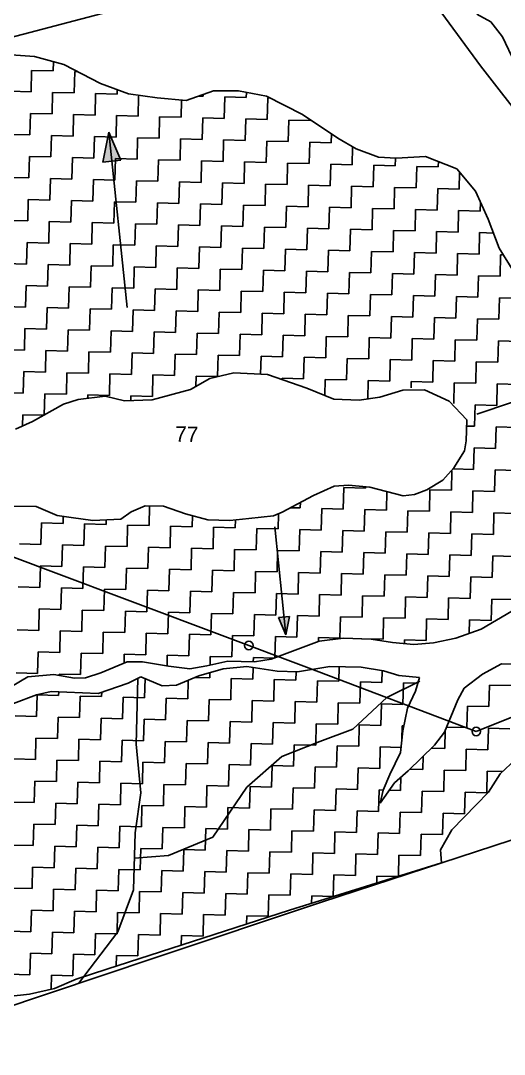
# Model space of a CAD drawing. Header units: metres. Extents: x 295068 to 298038, y 2018465 to 2021372.
# Drawn here: x 296069 to 296351, y 2018643 to 2019247 of the extents above; entities that cross this region are included whole.
import ezdxf
from ezdxf.enums import TextEntityAlignment as Align

# ---------------------------------------------------------------- set-up
doc = ezdxf.new("R2010")
doc.units = ezdxf.units.M
doc.header["$MEASUREMENT"] = 0
for name, color, linetype in [('LINE_WATER', 4, 'Continuous'), ('POLY_HATCH', 12, 'Continuous'), ('POLY_PARCEL', 6, 'Continuous'), ('TEXT_PARCEL', 7, 'Continuous'), ('V_BOUND_LINE', 7, 'Continuous')]:
    doc.layers.add(name, color=color, linetype=linetype)
doc.styles.add('TEXT_MAP', font='', dxfattribs={"height": 2.5})
doc.styles.get('TEXT_MAP').set_extended_font_data('Kruti Dev 050')

msp = doc.modelspace()

# ---------------------------------------------------------------- hatches: boundary and pattern name
h = msp.add_hatch(color=256)
h.paths.add_polyline_path([(296121.81, 2019164.46), (296127.01, 2019165.01), (296120.01, 2019181.48)])
h.paths.add_polyline_path([(296120.01, 2019181.48), (296116.6, 2019163.91), (296121.81, 2019164.46)])
h = msp.add_hatch(color=256)
h.paths.add_polyline_path([(296222.43, 2018898.29), (296219.22, 2018897.96), (296223.5, 2018887.8)])
h.paths.add_polyline_path([(296223.5, 2018887.8), (296225.64, 2018898.61), (296222.43, 2018898.29)])

# ---------------------------------------------------------------- linework, layer by layer
for points in [[(296120.01, 2019181.48), (296116.6, 2019163.91)], [(296120.01, 2019181.48), (296130.84, 2019078.97)], [(296120.01, 2019181.48), (296127.01, 2019165.01)], [(296127.01, 2019165.01), (296116.6, 2019163.91)], [(296395.12, 2019037.07), (296335.01, 2019016.67)], [(296223.5, 2018887.8), (296217.08, 2018950.96)], [(296219.22, 2018897.96), (296225.64, 2018898.61)], [(296223.5, 2018887.8), (296219.22, 2018897.96)], [(296223.5, 2018887.8), (296225.64, 2018898.61)]]:
    msp.add_lwpolyline(points)
for centre in [(296201.82, 2018881.69), (296334.7, 2018831.46)]:
    msp.add_circle(centre, 2.48)
at = {"layer": 'LINE_WATER'}
for p, q in [((296136.02, 2018824.05), (296137.01, 2018862.31)), ((296282.44, 2018851.28), (296301.68, 2018860.9)), ((296262.62, 2018832.84), (296282.44, 2018851.28)), ((296243.26, 2018825.54), (296262.62, 2018832.84)), ((296221.03, 2018816.89), (296243.26, 2018825.54)), ((296138.84, 2018795.61), (296136.02, 2018824.05)), ((296200.69, 2018798.98), (296221.03, 2018816.89)), ((296135.4, 2018772.3), (296138.84, 2018795.61)), ((296180.77, 2018769.71), (296200.69, 2018798.98)), ((296134.54, 2018739), (296135.4, 2018772.3)), ((296154.93, 2018759.03), (296180.77, 2018769.71)), ((296135.01, 2018757.42), (296154.93, 2018759.03)), ((296125.39, 2018714.41), (296134.54, 2018739)), ((296102.42, 2018684.32), (296125.39, 2018714.41))]:
    msp.add_line(p, q, dxfattribs=at)
at = {"layer": 'POLY_HATCH'}
for p, q in [((296343.25, 2019245.79), (296334.92, 2019250.43)), ((296350.07, 2019237.17), (296343.25, 2019245.79)), ((296357.12, 2019221.91), (296350.07, 2019237.17)), ((296054.74, 2019227.14), (296076.65, 2019225.54)), ((296076.65, 2019225.54), (296093.71, 2019220.87)), ((296093.71, 2019220.87), (296115.27, 2019209.94)), ((296115.27, 2019209.94), (296131.65, 2019203.79)), ((296165.17, 2019199.91), (296181.22, 2019205.64)), ((296181.22, 2019205.64), (296195.85, 2019205.48)), ((296195.85, 2019205.48), (296212.1, 2019202.52)), ((296131.65, 2019203.79), (296148.34, 2019201.46)), ((296148.34, 2019201.46), (296165.17, 2019199.91)), ((296212.1, 2019202.52), (296233.24, 2019191.81)), ((296233.24, 2019191.81), (296253.88, 2019177.93)), ((296253.88, 2019177.93), (296264.45, 2019171.63)), ((296264.45, 2019171.63), (296277.48, 2019166.85)), ((296277.48, 2019166.85), (296287.85, 2019166.16)), ((296287.85, 2019166.16), (296305.05, 2019167.2)), ((296305.05, 2019167.2), (296323.31, 2019159.95)), ((296323.31, 2019159.95), (296334.22, 2019146.96)), ((296334.22, 2019146.96), (296341.64, 2019130.67)), ((296341.64, 2019130.67), (296348.09, 2019113.65)), ((296348.09, 2019113.65), (296356.64, 2019099.87)), ((296167.84, 2019031.2), (296179.15, 2019037.51)), ((296179.15, 2019037.51), (296192.99, 2019040.83)), ((296192.99, 2019040.83), (296212.79, 2019040)), ((296212.79, 2019040), (296235.77, 2019031.9)), ((296145.46, 2019025.07), (296167.84, 2019031.2)), ((296235.77, 2019031.9), (296251.44, 2019025.59)), ((296278.44, 2019026.61), (296291.82, 2019030.74)), ((296291.82, 2019030.74), (296304.46, 2019030.89)), ((296304.46, 2019030.89), (296318.84, 2019024.29)), ((296093.69, 2019022.65), (296102.13, 2019025.22)), ((296102.13, 2019025.22), (296117.85, 2019027.21)), ((296117.85, 2019027.21), (296129.29, 2019024.52)), ((296129.29, 2019024.52), (296145.46, 2019025.07)), ((296251.44, 2019025.59), (296266.24, 2019024.85)), ((296266.24, 2019024.85), (296278.44, 2019026.61)), ((296318.84, 2019024.29), (296329.11, 2019013.48)), ((296075.51, 2019012.42), (296093.69, 2019022.65)), ((296065.49, 2019008.04), (296075.51, 2019012.42)), ((296329.11, 2019013.48), (296328.69, 2019001.27)), ((296328.69, 2019001.27), (296327.74, 2018995.39)), ((296327.74, 2018995.39), (296321.57, 2018985.49)), ((296321.57, 2018985.49), (296315.15, 2018978.3)), ((296315.15, 2018978.3), (296305.88, 2018972.47)), ((296251.65, 2018974.62), (296239.52, 2018969.34)), ((296260.14, 2018975.36), (296251.65, 2018974.62)), ((296272.58, 2018974.08), (296260.14, 2018975.36)), ((296291.96, 2018969.11), (296272.58, 2018974.08)), ((296298.62, 2018969.79), (296291.96, 2018969.11)), ((296305.88, 2018972.47), (296298.62, 2018969.79)), ((296239.52, 2018969.34), (296221.36, 2018959.59)), ((296077.66, 2018962.75), (296064.55, 2018962.93)), ((296089.84, 2018957.65), (296077.66, 2018962.75)), ((296098.12, 2018956.32), (296089.84, 2018957.65)), ((296133.06, 2018959.73), (296127.04, 2018955.41)), ((296141.31, 2018963.19), (296133.06, 2018959.73)), ((296151.97, 2018963.09), (296141.31, 2018963.19)), ((296164.8, 2018958.6), (296151.97, 2018963.09)), ((296177.98, 2018955.07), (296164.8, 2018958.6)), ((296221.36, 2018959.59), (296216.26, 2018957.44)), ((296110.71, 2018954.71), (296098.12, 2018956.32)), ((296127.04, 2018955.41), (296110.71, 2018954.71)), ((296190.76, 2018954.58), (296177.98, 2018955.07)), ((296201.83, 2018955.89), (296190.76, 2018954.58)), ((296216.26, 2018957.44), (296201.83, 2018955.89)), ((296355.4, 2018901.8), (296337.52, 2018891.25)), ((296337.52, 2018891.25), (296322.76, 2018885.91)), ((296257.09, 2018885.84), (296242.84, 2018884.09)), ((296273.2, 2018885.43), (296257.09, 2018885.84)), ((296285.66, 2018883.41), (296273.2, 2018885.43)), ((296322.76, 2018885.91), (296309.75, 2018883.28)), ((296242.84, 2018884.09), (296225.71, 2018877.76)), ((296298.14, 2018882.24), (296285.66, 2018883.41)), ((296309.75, 2018883.28), (296298.14, 2018882.24)), ((296214.88, 2018873.75), (296205.08, 2018872.1)), ((296225.71, 2018877.76), (296214.88, 2018873.75)), ((296130.86, 2018872.11), (296115.43, 2018865.73)), ((296139.77, 2018872.09), (296130.86, 2018872.11)), ((296154.97, 2018869.58), (296139.77, 2018872.09)), ((296167.44, 2018867.99), (296154.97, 2018869.58)), ((296177.24, 2018869.85), (296167.44, 2018867.99)), ((296172.6, 2018863.97), (296186.8, 2018868.03)), ((296189.61, 2018872.5), (296177.24, 2018869.85)), ((296186.8, 2018868.03), (296200.72, 2018869.48)), ((296205.08, 2018872.1), (296189.61, 2018872.5)), ((296200.72, 2018869.48), (296218.36, 2018866.61)), ((296230.22, 2018866.3), (296249.22, 2018869.43)), ((296249.22, 2018869.43), (296267.52, 2018868.96)), ((296267.52, 2018868.96), (296280.55, 2018866.82)), ((296338.25, 2018864.98), (296349.38, 2018870.88)), ((296349.38, 2018870.88), (296366.03, 2018870.8)), ((296072.85, 2018863.4), (296063.16, 2018857.72)), ((296087.94, 2018864.71), (296072.85, 2018863.4)), ((296099.97, 2018862.49), (296087.94, 2018864.71)), ((296106.45, 2018862.78), (296099.97, 2018862.49)), ((296115.43, 2018865.73), (296106.45, 2018862.78)), ((296131.28, 2018859.57), (296138.83, 2018863.4)), ((296138.83, 2018863.4), (296151.17, 2018858.05)), ((296159.63, 2018858.44), (296172.6, 2018863.97)), ((296218.36, 2018866.61), (296230.22, 2018866.3)), ((296280.55, 2018866.82), (296289.48, 2018864.1)), ((296289.48, 2018864.1), (296301.52, 2018862.98)), ((296301.52, 2018862.98), (296299.1, 2018855.01)), ((296327.53, 2018856.65), (296338.25, 2018864.98)), ((296113.82, 2018853.59), (296131.28, 2018859.57)), ((296151.17, 2018858.05), (296159.63, 2018858.44)), ((296299.1, 2018855.01), (296294.42, 2018845.08)), ((296324, 2018850.02), (296327.53, 2018856.65)), ((296064.37, 2018847.83), (296077.78, 2018852.91)), ((296077.78, 2018852.91), (296086.48, 2018854.7)), ((296086.48, 2018854.7), (296113.82, 2018853.59)), ((296316.06, 2018830.95), (296324, 2018850.02)), ((296294.42, 2018845.08), (296291.87, 2018831.87)), ((296291.87, 2018831.87), (296290.33, 2018819.25)), ((296310.18, 2018823.48), (296316.06, 2018830.95)), ((296290.33, 2018819.25), (296284.13, 2018806.23)), ((296294.9, 2018808.4), (296310.18, 2018823.48)), ((296348.69, 2018806.76), (296357.72, 2018815.32)), ((296287.01, 2018801.47), (296294.9, 2018808.4)), ((296341.76, 2018795.98), (296348.69, 2018806.76)), ((296278.46, 2018789.63), (296287.01, 2018801.47)), ((296284.13, 2018806.23), (296280.27, 2018797.08)), ((296280.27, 2018797.08), (296278.46, 2018789.63)), ((296334.55, 2018788.53), (296341.76, 2018795.98)), ((296320.33, 2018773.99), (296334.55, 2018788.53)), ((296313.74, 2018762.31), (296320.33, 2018773.99)), ((296314.42, 2018754.66), (296313.74, 2018762.31)), ((296225.52, 2018727.14), (296314.42, 2018754.66)), ((296118.91, 2018692.59), (296225.52, 2018727.14)), ((296100.93, 2018686.84), (296118.91, 2018692.59)), ((296088.35, 2018681.36), (296100.93, 2018686.84)), ((296073.76, 2018678.01), (296088.35, 2018681.36)), ((296061.29, 2018676.67), (296073.76, 2018678.01))]:
    msp.add_line(p, q, dxfattribs=at)
at = {"layer": 'POLY_HATCH', "linetype": 'Continuous'}
for p, q in [((296074.67, 2019204.95), (296075, 2019217.52)), ((296075, 2019217.52), (296087.57, 2019217.19)), ((296087.57, 2019217.19), (296087.7, 2019222.52)), ((296099.81, 2019204.3), (296100.13, 2019216.87)), ((296100.13, 2019216.87), (296101.67, 2019216.83)), ((296062.11, 2019205.28), (296074.67, 2019204.95)), ((296124.94, 2019203.66), (296125.01, 2019206.28)), ((296086.92, 2019192.06), (296087.24, 2019204.63)), ((296087.24, 2019204.63), (296099.81, 2019204.3)), ((296112.05, 2019191.41), (296112.37, 2019203.98)), ((296112.37, 2019203.98), (296124.94, 2019203.66)), ((296137.18, 2019190.76), (296137.49, 2019202.45)), ((296162.32, 2019190.12), (296162.58, 2019200.15)), ((296172.24, 2019202.44), (296175.21, 2019202.36)), ((296175.21, 2019202.36), (296175.24, 2019203.51)), ((296187.45, 2019189.47), (296187.77, 2019202.04)), ((296187.77, 2019202.04), (296200.34, 2019201.71)), ((296200.34, 2019201.71), (296200.42, 2019204.64)), ((296212.58, 2019188.82), (296212.91, 2019201.39)), ((296212.91, 2019201.39), (296214.41, 2019201.35)), ((296074.03, 2019179.82), (296074.35, 2019192.39)), ((296074.35, 2019192.39), (296086.92, 2019192.06)), ((296099.16, 2019179.17), (296099.48, 2019191.74)), ((296099.48, 2019191.74), (296112.05, 2019191.41)), ((296124.29, 2019178.52), (296124.62, 2019191.09)), ((296124.62, 2019191.09), (296137.18, 2019190.76)), ((296149.43, 2019177.87), (296149.75, 2019190.44)), ((296149.75, 2019190.44), (296162.32, 2019190.12)), ((296174.56, 2019177.23), (296174.88, 2019189.79)), ((296174.88, 2019189.79), (296187.45, 2019189.47)), ((296199.69, 2019176.58), (296200.02, 2019189.14)), ((296200.02, 2019189.14), (296212.58, 2019188.82)), ((296224.83, 2019175.93), (296225.15, 2019188.5)), ((296225.15, 2019188.5), (296237.72, 2019188.17)), ((296237.72, 2019188.17), (296237.73, 2019188.79)), ((296061.46, 2019180.14), (296074.03, 2019179.82)), ((296086.27, 2019166.93), (296086.59, 2019179.49)), ((296086.59, 2019179.49), (296099.16, 2019179.17)), ((296111.4, 2019166.28), (296111.73, 2019178.85)), ((296111.73, 2019178.85), (296124.29, 2019178.52)), ((296136.54, 2019165.63), (296136.86, 2019178.2)), ((296136.86, 2019178.2), (296149.43, 2019177.87)), ((296161.67, 2019164.98), (296161.99, 2019177.55)), ((296161.99, 2019177.55), (296174.56, 2019177.23)), ((296186.8, 2019164.34), (296187.13, 2019176.9)), ((296187.13, 2019176.9), (296199.69, 2019176.58)), ((296211.94, 2019163.69), (296212.26, 2019176.25)), ((296212.26, 2019176.25), (296224.83, 2019175.93)), ((296237.07, 2019163.04), (296237.39, 2019175.61)), ((296237.39, 2019175.61), (296249.96, 2019175.28)), ((296249.96, 2019175.28), (296250.09, 2019180.47)), ((296262.2, 2019162.39), (296262.47, 2019172.81)), ((296073.38, 2019154.69), (296073.7, 2019167.25)), ((296073.7, 2019167.25), (296086.27, 2019166.93)), ((296098.51, 2019154.04), (296098.84, 2019166.6)), ((296098.84, 2019166.6), (296111.4, 2019166.28)), ((296123.64, 2019153.39), (296123.97, 2019165.96)), ((296123.97, 2019165.96), (296136.54, 2019165.63)), ((296148.78, 2019152.74), (296149.1, 2019165.31)), ((296149.1, 2019165.31), (296161.67, 2019164.98)), ((296173.91, 2019152.09), (296174.24, 2019164.66)), ((296174.24, 2019164.66), (296186.8, 2019164.34)), ((296199.05, 2019151.44), (296199.37, 2019164.01)), ((296199.37, 2019164.01), (296211.94, 2019163.69)), ((296224.18, 2019150.8), (296224.5, 2019163.36)), ((296224.5, 2019163.36), (296237.07, 2019163.04)), ((296287.34, 2019161.74), (296287.45, 2019166.13)), ((296312.47, 2019161.09), (296312.55, 2019164.22)), ((296249.31, 2019150.15), (296249.64, 2019162.71)), ((296249.64, 2019162.71), (296262.2, 2019162.39)), ((296274.45, 2019149.5), (296274.77, 2019162.07)), ((296274.77, 2019162.07), (296287.34, 2019161.74)), ((296299.58, 2019148.85), (296299.9, 2019161.42)), ((296299.9, 2019161.42), (296312.47, 2019161.09)), ((296324.71, 2019148.2), (296324.96, 2019157.98)), ((296060.81, 2019155.01), (296073.38, 2019154.69)), ((296085.62, 2019141.79), (296085.94, 2019154.36)), ((296085.94, 2019154.36), (296098.51, 2019154.04)), ((296110.75, 2019141.15), (296111.08, 2019153.71)), ((296111.08, 2019153.71), (296123.64, 2019153.39)), ((296135.89, 2019140.5), (296136.21, 2019153.06)), ((296136.21, 2019153.06), (296148.78, 2019152.74)), ((296161.02, 2019139.85), (296161.34, 2019152.42)), ((296161.34, 2019152.42), (296173.91, 2019152.09)), ((296186.15, 2019139.2), (296186.48, 2019151.77)), ((296186.48, 2019151.77), (296199.05, 2019151.44)), ((296211.29, 2019138.55), (296211.61, 2019151.12)), ((296211.61, 2019151.12), (296224.18, 2019150.8)), ((296236.42, 2019137.91), (296236.75, 2019150.47)), ((296236.75, 2019150.47), (296249.31, 2019150.15)), ((296261.55, 2019137.26), (296261.88, 2019149.82)), ((296261.88, 2019149.82), (296274.45, 2019149.5)), ((296286.69, 2019136.61), (296287.01, 2019149.18)), ((296287.01, 2019149.18), (296299.58, 2019148.85)), ((296311.82, 2019135.96), (296312.15, 2019148.53)), ((296312.15, 2019148.53), (296324.71, 2019148.2)), ((296072.73, 2019129.55), (296073.05, 2019142.12)), ((296073.05, 2019142.12), (296085.62, 2019141.79)), ((296097.86, 2019128.9), (296098.19, 2019141.47)), ((296098.19, 2019141.47), (296110.75, 2019141.15)), ((296123, 2019128.26), (296123.32, 2019140.82)), ((296123.32, 2019140.82), (296135.89, 2019140.5)), ((296148.13, 2019127.61), (296148.45, 2019140.17)), ((296148.45, 2019140.17), (296161.02, 2019139.85)), ((296173.26, 2019126.96), (296173.59, 2019139.53)), ((296173.59, 2019139.53), (296186.15, 2019139.2)), ((296198.4, 2019126.31), (296198.72, 2019138.88)), ((296198.72, 2019138.88), (296211.29, 2019138.55)), ((296336.95, 2019135.31), (296337.09, 2019140.65)), ((296223.53, 2019125.66), (296223.85, 2019138.23)), ((296223.85, 2019138.23), (296236.42, 2019137.91)), ((296248.66, 2019125.01), (296248.99, 2019137.58)), ((296248.99, 2019137.58), (296261.55, 2019137.26)), ((296273.8, 2019124.37), (296274.12, 2019136.93)), ((296274.12, 2019136.93), (296286.69, 2019136.61)), ((296298.93, 2019123.72), (296299.25, 2019136.28)), ((296299.25, 2019136.28), (296311.82, 2019135.96)), ((296324.06, 2019123.07), (296324.39, 2019135.64)), ((296324.39, 2019135.64), (296336.95, 2019135.31)), ((296060.16, 2019129.88), (296072.73, 2019129.55)), ((296084.97, 2019116.66), (296085.3, 2019129.23)), ((296085.3, 2019129.23), (296097.86, 2019128.9)), ((296110.11, 2019116.01), (296110.43, 2019128.58)), ((296110.43, 2019128.58), (296123, 2019128.26)), ((296135.24, 2019115.36), (296135.56, 2019127.93)), ((296135.56, 2019127.93), (296148.13, 2019127.61)), ((296160.37, 2019114.72), (296160.7, 2019127.28)), ((296160.7, 2019127.28), (296173.26, 2019126.96)), ((296185.51, 2019114.07), (296185.83, 2019126.64)), ((296185.83, 2019126.64), (296198.4, 2019126.31)), ((296210.64, 2019113.42), (296210.96, 2019125.99)), ((296210.96, 2019125.99), (296223.53, 2019125.66)), ((296235.77, 2019112.77), (296236.1, 2019125.34)), ((296236.1, 2019125.34), (296248.66, 2019125.01)), ((296260.91, 2019112.12), (296261.23, 2019124.69)), ((296261.23, 2019124.69), (296273.8, 2019124.37)), ((296286.04, 2019111.48), (296286.36, 2019124.04)), ((296286.36, 2019124.04), (296298.93, 2019123.72)), ((296311.17, 2019110.83), (296311.5, 2019123.39)), ((296311.5, 2019123.39), (296324.06, 2019123.07)), ((296336.31, 2019110.18), (296336.63, 2019122.75)), ((296336.63, 2019122.75), (296344.72, 2019122.54)), ((296072.08, 2019104.42), (296072.41, 2019116.99)), ((296072.41, 2019116.99), (296084.97, 2019116.66)), ((296097.21, 2019103.77), (296097.54, 2019116.34)), ((296097.54, 2019116.34), (296110.11, 2019116.01)), ((296122.35, 2019103.12), (296122.67, 2019115.69)), ((296122.67, 2019115.69), (296135.24, 2019115.36)), ((296147.48, 2019102.47), (296147.81, 2019115.04)), ((296147.81, 2019115.04), (296160.37, 2019114.72)), ((296172.62, 2019101.83), (296172.94, 2019114.39)), ((296172.94, 2019114.39), (296185.51, 2019114.07)), ((296197.75, 2019101.18), (296198.07, 2019113.74)), ((296198.07, 2019113.74), (296210.64, 2019113.42)), ((296222.88, 2019100.53), (296223.21, 2019113.1)), ((296223.21, 2019113.1), (296235.77, 2019112.77)), ((296248.02, 2019099.88), (296248.34, 2019112.45)), ((296248.34, 2019112.45), (296260.91, 2019112.12)), ((296273.15, 2019099.23), (296273.47, 2019111.8)), ((296273.47, 2019111.8), (296286.04, 2019111.48)), ((296298.28, 2019098.58), (296298.61, 2019111.15)), ((296298.61, 2019111.15), (296311.17, 2019110.83)), ((296323.42, 2019097.94), (296323.74, 2019110.5)), ((296323.74, 2019110.5), (296336.31, 2019110.18)), ((296348.55, 2019097.29), (296348.87, 2019109.86)), ((296348.87, 2019109.86), (296349.74, 2019109.83)), ((296059.51, 2019104.74), (296072.08, 2019104.42)), ((296084.32, 2019091.53), (296084.65, 2019104.09)), ((296084.65, 2019104.09), (296097.21, 2019103.77)), ((296109.46, 2019090.88), (296109.78, 2019103.45)), ((296109.78, 2019103.45), (296122.35, 2019103.12)), ((296134.59, 2019090.23), (296134.92, 2019102.8)), ((296134.92, 2019102.8), (296147.48, 2019102.47)), ((296159.72, 2019089.58), (296160.05, 2019102.15)), ((296160.05, 2019102.15), (296172.62, 2019101.83)), ((296184.86, 2019088.93), (296185.18, 2019101.5)), ((296185.18, 2019101.5), (296197.75, 2019101.18)), ((296209.99, 2019088.29), (296210.32, 2019100.85)), ((296210.32, 2019100.85), (296222.88, 2019100.53)), ((296235.12, 2019087.64), (296235.45, 2019100.21)), ((296235.45, 2019100.21), (296248.02, 2019099.88)), ((296260.26, 2019086.99), (296260.58, 2019099.56)), ((296260.58, 2019099.56), (296273.15, 2019099.23)), ((296285.39, 2019086.34), (296285.72, 2019098.91)), ((296285.72, 2019098.91), (296298.28, 2019098.58)), ((296310.52, 2019085.69), (296310.85, 2019098.26)), ((296310.85, 2019098.26), (296323.42, 2019097.94)), ((296335.66, 2019085.05), (296335.98, 2019097.61)), ((296335.98, 2019097.61), (296348.55, 2019097.29)), ((296071.43, 2019079.29), (296071.76, 2019091.85)), ((296071.76, 2019091.85), (296084.32, 2019091.53)), ((296096.57, 2019078.64), (296096.89, 2019091.2)), ((296096.89, 2019091.2), (296109.46, 2019090.88)), ((296121.7, 2019077.99), (296122.02, 2019090.56)), ((296122.02, 2019090.56), (296134.59, 2019090.23)), ((296146.83, 2019077.34), (296147.16, 2019089.91)), ((296147.16, 2019089.91), (296159.72, 2019089.58)), ((296171.97, 2019076.69), (296172.29, 2019089.26)), ((296172.29, 2019089.26), (296184.86, 2019088.93)), ((296197.1, 2019076.04), (296197.42, 2019088.61)), ((296197.42, 2019088.61), (296209.99, 2019088.29)), ((296222.23, 2019075.4), (296222.56, 2019087.96)), ((296222.56, 2019087.96), (296235.12, 2019087.64)), ((296247.37, 2019074.75), (296247.69, 2019087.31)), ((296247.69, 2019087.31), (296260.26, 2019086.99)), ((296272.5, 2019074.1), (296272.82, 2019086.67)), ((296272.82, 2019086.67), (296285.39, 2019086.34)), ((296297.63, 2019073.45), (296297.96, 2019086.02)), ((296297.96, 2019086.02), (296310.52, 2019085.69)), ((296322.77, 2019072.8), (296323.09, 2019085.37)), ((296323.09, 2019085.37), (296335.66, 2019085.05)), ((296347.9, 2019072.15), (296348.23, 2019084.72)), ((296348.23, 2019084.72), (296360.79, 2019084.4)), ((296058.87, 2019079.61), (296071.43, 2019079.29)), ((296083.68, 2019066.39), (296084, 2019078.96)), ((296084, 2019078.96), (296096.57, 2019078.64)), ((296108.81, 2019065.75), (296109.13, 2019078.31)), ((296109.13, 2019078.31), (296121.7, 2019077.99)), ((296133.94, 2019065.1), (296134.27, 2019077.66)), ((296134.27, 2019077.66), (296146.83, 2019077.34)), ((296159.08, 2019064.45), (296159.4, 2019077.02)), ((296159.4, 2019077.02), (296171.97, 2019076.69)), ((296184.21, 2019063.8), (296184.53, 2019076.37)), ((296184.53, 2019076.37), (296197.1, 2019076.04)), ((296209.34, 2019063.15), (296209.67, 2019075.72)), ((296209.67, 2019075.72), (296222.23, 2019075.4)), ((296234.48, 2019062.51), (296234.8, 2019075.07)), ((296234.8, 2019075.07), (296247.37, 2019074.75)), ((296259.61, 2019061.86), (296259.93, 2019074.42)), ((296259.93, 2019074.42), (296272.5, 2019074.1)), ((296284.74, 2019061.21), (296285.07, 2019073.78)), ((296285.07, 2019073.78), (296297.63, 2019073.45)), ((296309.88, 2019060.56), (296310.2, 2019073.13)), ((296310.2, 2019073.13), (296322.77, 2019072.8)), ((296335.01, 2019059.91), (296335.33, 2019072.48)), ((296335.33, 2019072.48), (296347.9, 2019072.15)), ((296070.79, 2019054.15), (296071.11, 2019066.72)), ((296071.11, 2019066.72), (296083.68, 2019066.39)), ((296095.92, 2019053.5), (296096.24, 2019066.07)), ((296096.24, 2019066.07), (296108.81, 2019065.75)), ((296121.05, 2019052.86), (296121.38, 2019065.42)), ((296121.38, 2019065.42), (296133.94, 2019065.1)), ((296146.19, 2019052.21), (296146.51, 2019064.77)), ((296146.51, 2019064.77), (296159.08, 2019064.45)), ((296171.32, 2019051.56), (296171.64, 2019064.13)), ((296171.64, 2019064.13), (296184.21, 2019063.8)), ((296196.45, 2019050.91), (296196.78, 2019063.48)), ((296196.78, 2019063.48), (296209.34, 2019063.15)), ((296221.59, 2019050.26), (296221.91, 2019062.83)), ((296221.91, 2019062.83), (296234.48, 2019062.51)), ((296246.72, 2019049.61), (296247.04, 2019062.18)), ((296247.04, 2019062.18), (296259.61, 2019061.86)), ((296271.85, 2019048.97), (296272.18, 2019061.53)), ((296272.18, 2019061.53), (296284.74, 2019061.21)), ((296296.99, 2019048.32), (296297.31, 2019060.88)), ((296297.31, 2019060.88), (296309.88, 2019060.56)), ((296322.12, 2019047.67), (296322.44, 2019060.24)), ((296322.44, 2019060.24), (296335.01, 2019059.91)), ((296058.22, 2019054.48), (296070.79, 2019054.15)), ((296347.25, 2019047.02), (296347.58, 2019059.59)), ((296347.58, 2019059.59), (296360.14, 2019059.26)), ((296083.03, 2019041.26), (296083.35, 2019053.83)), ((296083.35, 2019053.83), (296095.92, 2019053.5)), ((296108.16, 2019040.61), (296108.49, 2019053.18)), ((296108.49, 2019053.18), (296121.05, 2019052.86)), ((296133.29, 2019039.96), (296133.62, 2019052.53)), ((296133.62, 2019052.53), (296146.19, 2019052.21)), ((296158.43, 2019039.32), (296158.75, 2019051.88)), ((296158.75, 2019051.88), (296171.32, 2019051.56)), ((296183.56, 2019038.67), (296183.89, 2019051.23)), ((296183.89, 2019051.23), (296196.45, 2019050.91)), ((296208.75, 2019040.17), (296209.02, 2019050.59)), ((296209.02, 2019050.59), (296221.59, 2019050.26)), ((296233.83, 2019037.37), (296234.15, 2019049.94)), ((296234.15, 2019049.94), (296246.72, 2019049.61)), ((296258.96, 2019036.72), (296259.29, 2019049.29)), ((296259.29, 2019049.29), (296271.85, 2019048.97)), ((296284.1, 2019036.08), (296284.42, 2019048.64)), ((296284.42, 2019048.64), (296296.99, 2019048.32)), ((296309.23, 2019035.43), (296309.55, 2019047.99)), ((296309.55, 2019047.99), (296322.12, 2019047.67)), ((296334.36, 2019034.78), (296334.69, 2019047.35)), ((296334.69, 2019047.35), (296347.25, 2019047.02)), ((296070.14, 2019029.02), (296070.46, 2019041.58)), ((296070.46, 2019041.58), (296083.03, 2019041.26)), ((296095.27, 2019028.37), (296095.59, 2019040.94)), ((296095.59, 2019040.94), (296108.16, 2019040.61)), ((296120.4, 2019027.72), (296120.73, 2019040.29)), ((296120.73, 2019040.29), (296133.29, 2019039.96)), ((296145.54, 2019027.07), (296145.86, 2019039.64)), ((296145.86, 2019039.64), (296158.43, 2019039.32)), ((296170.84, 2019032.87), (296170.99, 2019038.99)), ((296170.99, 2019038.99), (296183.56, 2019038.67)), ((296221.24, 2019037.02), (296221.26, 2019037.7)), ((296221.26, 2019037.7), (296233.83, 2019037.37)), ((296246.15, 2019027.71), (296246.4, 2019037.05)), ((296246.4, 2019037.05), (296258.96, 2019036.72)), ((296271.25, 2019025.57), (296271.53, 2019036.4)), ((296271.53, 2019036.4), (296284.1, 2019036.08)), ((296296.57, 2019032.2), (296296.66, 2019035.75)), ((296296.66, 2019035.75), (296309.23, 2019035.43)), ((296321.49, 2019023.07), (296321.8, 2019035.1)), ((296321.8, 2019035.1), (296334.36, 2019034.78)), ((296346.6, 2019021.89), (296346.93, 2019034.45)), ((296346.93, 2019034.45), (296359.5, 2019034.13)), ((296057.57, 2019029.34), (296070.14, 2019029.02)), ((296082.38, 2019016.28), (296082.7, 2019028.69)), ((296082.7, 2019028.69), (296095.27, 2019028.37)), ((296107.78, 2019025.94), (296107.84, 2019028.05)), ((296107.84, 2019028.05), (296120.4, 2019027.72)), ((296132.9, 2019024.64), (296132.97, 2019027.4)), ((296132.97, 2019027.4), (296145.54, 2019027.07)), ((296333.71, 2019009.65), (296334.04, 2019022.21)), ((296334.04, 2019022.21), (296346.6, 2019021.89)), ((296069.64, 2019009.86), (296069.81, 2019016.45)), ((296069.81, 2019016.45), (296082.12, 2019016.13)), ((296328.98, 2019009.77), (296333.71, 2019009.65)), ((296345.96, 2018996.75), (296346.28, 2019009.32)), ((296346.28, 2019009.32), (296358.85, 2019009)), ((296333.07, 2018984.51), (296333.39, 2018997.08)), ((296333.39, 2018997.08), (296345.96, 2018996.75)), ((296320.17, 2018972.27), (296320.47, 2018983.73)), ((296321.15, 2018984.82), (296333.07, 2018984.51)), ((296345.31, 2018971.62), (296345.63, 2018984.19)), ((296345.63, 2018984.19), (296358.2, 2018983.86)), ((296257.02, 2018961.32), (296257.34, 2018973.89)), ((296257.34, 2018973.89), (296269.91, 2018973.57)), ((296269.91, 2018973.57), (296269.93, 2018974.35)), ((296282.15, 2018960.67), (296282.43, 2018971.55)), ((296307.28, 2018960.03), (296307.61, 2018972.59)), ((296307.61, 2018972.59), (296320.17, 2018972.27)), ((296332.42, 2018959.38), (296332.74, 2018971.95)), ((296332.74, 2018971.95), (296345.31, 2018971.62)), ((296231.88, 2018961.97), (296231.97, 2018965.29)), ((296143.59, 2018951.67), (296143.89, 2018963.16)), ((296168.73, 2018951.03), (296168.89, 2018957.51)), ((296218.99, 2018949.73), (296219.22, 2018958.44)), ((296226.07, 2018962.12), (296231.88, 2018961.97)), ((296244.13, 2018949.08), (296244.45, 2018961.65)), ((296244.45, 2018961.65), (296257.02, 2018961.32)), ((296269.26, 2018948.43), (296269.58, 2018961)), ((296269.58, 2018961), (296282.15, 2018960.67)), ((296294.39, 2018947.78), (296294.72, 2018960.35)), ((296294.72, 2018960.35), (296307.28, 2018960.03)), ((296319.53, 2018947.14), (296319.85, 2018959.7)), ((296319.85, 2018959.7), (296332.42, 2018959.38)), ((296344.66, 2018946.49), (296344.98, 2018959.05)), ((296344.98, 2018959.05), (296357.55, 2018958.73)), ((296080.43, 2018940.73), (296080.76, 2018953.29)), ((296080.76, 2018953.29), (296093.33, 2018952.97)), ((296093.33, 2018952.97), (296093.43, 2018956.91)), ((296105.57, 2018940.08), (296105.89, 2018952.65)), ((296105.89, 2018952.65), (296118.46, 2018952.32)), ((296118.46, 2018952.32), (296118.53, 2018955.05)), ((296130.7, 2018939.43), (296131.03, 2018952)), ((296131.03, 2018952), (296143.59, 2018951.67)), ((296193.86, 2018950.38), (296193.98, 2018954.96)), ((296155.84, 2018938.78), (296156.16, 2018951.35)), ((296156.16, 2018951.35), (296168.73, 2018951.03)), ((296180.97, 2018938.13), (296181.29, 2018950.7)), ((296181.29, 2018950.7), (296193.86, 2018950.38)), ((296206.1, 2018937.49), (296206.43, 2018950.05)), ((296206.43, 2018950.05), (296218.99, 2018949.73)), ((296231.24, 2018936.84), (296231.56, 2018949.4)), ((296231.56, 2018949.4), (296244.13, 2018949.08)), ((296256.37, 2018936.19), (296256.69, 2018948.76)), ((296256.69, 2018948.76), (296269.26, 2018948.43)), ((296281.5, 2018935.54), (296281.83, 2018948.11)), ((296281.83, 2018948.11), (296294.39, 2018947.78)), ((296306.64, 2018934.89), (296306.96, 2018947.46)), ((296306.96, 2018947.46), (296319.53, 2018947.14)), ((296331.77, 2018934.25), (296332.09, 2018946.81)), ((296332.09, 2018946.81), (296344.66, 2018946.49)), ((296067.87, 2018941.05), (296080.43, 2018940.73)), ((296092.68, 2018927.84), (296093, 2018940.4)), ((296093, 2018940.4), (296105.57, 2018940.08)), ((296117.81, 2018927.19), (296118.14, 2018939.75)), ((296118.14, 2018939.75), (296130.7, 2018939.43)), ((296142.94, 2018926.54), (296143.27, 2018939.11)), ((296143.27, 2018939.11), (296155.84, 2018938.78)), ((296168.08, 2018925.89), (296168.4, 2018938.46)), ((296168.4, 2018938.46), (296180.97, 2018938.13)), ((296193.21, 2018925.24), (296193.54, 2018937.81)), ((296193.54, 2018937.81), (296206.1, 2018937.49)), ((296218.34, 2018924.6), (296218.67, 2018937.16)), ((296218.67, 2018937.16), (296231.24, 2018936.84)), ((296243.48, 2018923.95), (296243.8, 2018936.51)), ((296243.8, 2018936.51), (296256.37, 2018936.19)), ((296268.61, 2018923.3), (296268.94, 2018935.87)), ((296268.94, 2018935.87), (296281.5, 2018935.54)), ((296293.74, 2018922.65), (296294.07, 2018935.22)), ((296294.07, 2018935.22), (296306.64, 2018934.89)), ((296318.88, 2018922), (296319.2, 2018934.57)), ((296319.2, 2018934.57), (296331.77, 2018934.25)), ((296344.01, 2018921.35), (296344.34, 2018933.92)), ((296344.34, 2018933.92), (296356.9, 2018933.6)), ((296079.79, 2018915.59), (296080.11, 2018928.16)), ((296080.11, 2018928.16), (296092.68, 2018927.84)), ((296104.92, 2018914.95), (296105.24, 2018927.51)), ((296105.24, 2018927.51), (296117.81, 2018927.19)), ((296130.05, 2018914.3), (296130.38, 2018926.86)), ((296130.38, 2018926.86), (296142.94, 2018926.54)), ((296155.19, 2018913.65), (296155.51, 2018926.22)), ((296155.51, 2018926.22), (296168.08, 2018925.89)), ((296180.32, 2018913), (296180.64, 2018925.57)), ((296180.64, 2018925.57), (296193.21, 2018925.24)), ((296205.45, 2018912.35), (296205.78, 2018924.92)), ((296205.78, 2018924.92), (296218.34, 2018924.6)), ((296230.59, 2018911.7), (296230.91, 2018924.27)), ((296230.91, 2018924.27), (296243.48, 2018923.95)), ((296255.72, 2018911.06), (296256.04, 2018923.62)), ((296256.04, 2018923.62), (296268.61, 2018923.3)), ((296280.85, 2018910.41), (296281.18, 2018922.97)), ((296281.18, 2018922.97), (296293.74, 2018922.65)), ((296305.99, 2018909.76), (296306.31, 2018922.33)), ((296306.31, 2018922.33), (296318.88, 2018922)), ((296331.12, 2018909.11), (296331.45, 2018921.68)), ((296331.45, 2018921.68), (296344.01, 2018921.35)), ((296067.22, 2018915.92), (296079.79, 2018915.59)), ((296092.03, 2018902.7), (296092.35, 2018915.27)), ((296092.35, 2018915.27), (296104.92, 2018914.95)), ((296117.16, 2018902.05), (296117.49, 2018914.62)), ((296117.49, 2018914.62), (296130.05, 2018914.3)), ((296142.3, 2018901.41), (296142.62, 2018913.97)), ((296142.62, 2018913.97), (296155.19, 2018913.65)), ((296167.43, 2018900.76), (296167.75, 2018913.33)), ((296167.75, 2018913.33), (296180.32, 2018913)), ((296192.56, 2018900.11), (296192.89, 2018912.68)), ((296192.89, 2018912.68), (296205.45, 2018912.35)), ((296217.7, 2018899.46), (296218.02, 2018912.03)), ((296218.02, 2018912.03), (296230.59, 2018911.7)), ((296242.83, 2018898.81), (296243.15, 2018911.38)), ((296243.15, 2018911.38), (296255.72, 2018911.06)), ((296267.96, 2018898.17), (296268.29, 2018910.73)), ((296268.29, 2018910.73), (296280.85, 2018910.41)), ((296293.1, 2018897.52), (296293.42, 2018910.08)), ((296293.42, 2018910.08), (296305.99, 2018909.76)), ((296318.23, 2018896.87), (296318.55, 2018909.44)), ((296318.55, 2018909.44), (296331.12, 2018909.11)), ((296343.36, 2018896.22), (296343.69, 2018908.79)), ((296343.69, 2018908.79), (296356.25, 2018908.46)), ((296079.14, 2018890.46), (296079.46, 2018903.03)), ((296079.46, 2018903.03), (296092.03, 2018902.7)), ((296104.27, 2018889.81), (296104.6, 2018902.38)), ((296104.6, 2018902.38), (296117.16, 2018902.05)), ((296129.41, 2018889.16), (296129.73, 2018901.73)), ((296129.73, 2018901.73), (296142.3, 2018901.41)), ((296154.54, 2018888.52), (296154.86, 2018901.08)), ((296154.86, 2018901.08), (296167.43, 2018900.76)), ((296179.67, 2018887.87), (296180, 2018900.43)), ((296180, 2018900.43), (296192.56, 2018900.11)), ((296204.81, 2018887.22), (296205.13, 2018899.79)), ((296205.13, 2018899.79), (296217.7, 2018899.46)), ((296229.94, 2018886.57), (296230.26, 2018899.14)), ((296230.26, 2018899.14), (296242.83, 2018898.81)), ((296255.07, 2018885.92), (296255.4, 2018898.49)), ((296255.4, 2018898.49), (296267.96, 2018898.17)), ((296280.21, 2018885.27), (296280.53, 2018897.84)), ((296280.53, 2018897.84), (296293.1, 2018897.52)), ((296305.34, 2018884.63), (296305.66, 2018897.19)), ((296305.66, 2018897.19), (296318.23, 2018896.87)), ((296330.6, 2018888.74), (296330.8, 2018896.55)), ((296330.8, 2018896.55), (296343.36, 2018896.22)), ((296066.57, 2018890.78), (296079.14, 2018890.46)), ((296091.38, 2018877.57), (296091.71, 2018890.14)), ((296091.71, 2018890.14), (296104.27, 2018889.81)), ((296116.51, 2018876.92), (296116.84, 2018889.49)), ((296116.84, 2018889.49), (296129.41, 2018889.16)), ((296141.65, 2018876.27), (296141.97, 2018888.84)), ((296141.97, 2018888.84), (296154.54, 2018888.52)), ((296166.78, 2018875.62), (296167.11, 2018888.19)), ((296167.11, 2018888.19), (296179.67, 2018887.87)), ((296191.91, 2018874.98), (296192.24, 2018887.54)), ((296192.24, 2018887.54), (296204.81, 2018887.22)), ((296217.05, 2018874.56), (296217.37, 2018886.9)), ((296217.37, 2018886.9), (296229.94, 2018886.57)), ((296242.45, 2018883.95), (296242.51, 2018886.25)), ((296242.51, 2018886.25), (296255.07, 2018885.92)), ((296267.64, 2018885.6), (296280.21, 2018885.27)), ((296267.64, 2018885.57), (296267.64, 2018885.6)), ((296292.72, 2018882.75), (296292.77, 2018884.95)), ((296292.77, 2018884.95), (296305.34, 2018884.63)), ((296078.49, 2018865.33), (296078.81, 2018877.89)), ((296078.81, 2018877.89), (296091.38, 2018877.57)), ((296103.62, 2018864.68), (296103.95, 2018877.25)), ((296103.95, 2018877.25), (296116.51, 2018876.92)), ((296128.95, 2018871.31), (296129.08, 2018876.6)), ((296129.08, 2018876.6), (296141.65, 2018876.27)), ((296154.05, 2018869.73), (296154.21, 2018875.95)), ((296154.21, 2018875.95), (296166.78, 2018875.62)), ((296179.22, 2018870.27), (296179.35, 2018875.3)), ((296179.35, 2018875.3), (296191.91, 2018874.98)), ((296204.42, 2018872.11), (296204.48, 2018874.65)), ((296204.48, 2018874.65), (296216.48, 2018874.34)), ((296204.16, 2018862.09), (296204.33, 2018868.89)), ((296254.42, 2018860.79), (296254.64, 2018869.29)), ((296279.56, 2018860.14), (296279.73, 2018866.95)), ((296065.92, 2018865.65), (296078.49, 2018865.33)), ((296091.03, 2018864.14), (296091.06, 2018865)), ((296091.06, 2018865), (296103.62, 2018864.68)), ((296141, 2018851.14), (296141.29, 2018862.33)), ((296166.13, 2018850.49), (296166.41, 2018861.33)), ((296170.23, 2018862.96), (296179.02, 2018862.73)), ((296179.02, 2018862.73), (296179.1, 2018865.83)), ((296191.27, 2018849.84), (296191.59, 2018862.41)), ((296191.59, 2018862.41), (296204.16, 2018862.09)), ((296216.4, 2018849.2), (296216.72, 2018861.76)), ((296216.72, 2018861.76), (296229.29, 2018861.44)), ((296229.29, 2018861.44), (296229.42, 2018866.33)), ((296241.53, 2018848.55), (296241.86, 2018861.11)), ((296241.86, 2018861.11), (296254.42, 2018860.79)), ((296266.67, 2018847.9), (296266.99, 2018860.47)), ((296266.99, 2018860.47), (296279.56, 2018860.14)), ((296291.8, 2018847.25), (296292.12, 2018859.82)), ((296292.12, 2018859.82), (296300.5, 2018859.6)), ((296342.07, 2018845.95), (296342.39, 2018858.52)), ((296342.39, 2018858.52), (296354.96, 2018858.2)), ((296077.84, 2018840.19), (296078.17, 2018852.76)), ((296078.17, 2018852.76), (296090.73, 2018852.44)), ((296090.73, 2018852.44), (296090.79, 2018854.52)), ((296102.98, 2018839.55), (296103.3, 2018852.11)), ((296103.3, 2018852.11), (296115.87, 2018851.79)), ((296115.87, 2018851.79), (296115.93, 2018854.31)), ((296128.11, 2018838.9), (296128.43, 2018851.46)), ((296128.43, 2018851.46), (296141, 2018851.14)), ((296153.24, 2018838.25), (296153.57, 2018850.82)), ((296153.57, 2018850.82), (296166.13, 2018850.49)), ((296178.38, 2018837.6), (296178.7, 2018850.17)), ((296178.7, 2018850.17), (296191.27, 2018849.84)), ((296203.51, 2018836.95), (296203.83, 2018849.52)), ((296203.83, 2018849.52), (296216.4, 2018849.2)), ((296228.64, 2018836.3), (296228.97, 2018848.87)), ((296228.97, 2018848.87), (296241.53, 2018848.55)), ((296253.78, 2018835.66), (296254.1, 2018848.22)), ((296254.1, 2018848.22), (296266.67, 2018847.9)), ((296278.91, 2018835.01), (296279.23, 2018847.57)), ((296279.23, 2018847.57), (296291.8, 2018847.25)), ((296329.18, 2018833.71), (296329.5, 2018846.28)), ((296329.5, 2018846.28), (296342.07, 2018845.95)), ((296065.28, 2018840.52), (296077.84, 2018840.19)), ((296090.08, 2018827.3), (296090.41, 2018839.87)), ((296090.41, 2018839.87), (296102.98, 2018839.55)), ((296115.22, 2018826.65), (296115.54, 2018839.22)), ((296115.54, 2018839.22), (296128.11, 2018838.9)), ((296140.35, 2018826.01), (296140.68, 2018838.57)), ((296140.68, 2018838.57), (296153.24, 2018838.25)), ((296165.49, 2018825.36), (296165.81, 2018837.92)), ((296165.81, 2018837.92), (296178.38, 2018837.6)), ((296190.62, 2018824.71), (296190.94, 2018837.28)), ((296190.94, 2018837.28), (296203.51, 2018836.95)), ((296215.75, 2018824.06), (296216.08, 2018836.63)), ((296216.08, 2018836.63), (296228.64, 2018836.3)), ((296240.89, 2018823.41), (296241.21, 2018835.98)), ((296241.21, 2018835.98), (296253.78, 2018835.66)), ((296266.02, 2018822.77), (296266.34, 2018835.33)), ((296266.34, 2018835.33), (296278.91, 2018835.01)), ((296291.28, 2018827.05), (296291.48, 2018834.68)), ((296291.48, 2018834.68), (296292.4, 2018834.66)), ((296316.29, 2018821.47), (296316.56, 2018832.14)), ((296317.34, 2018834.02), (296329.18, 2018833.71)), ((296341.42, 2018820.82), (296341.74, 2018833.39)), ((296341.74, 2018833.39), (296354.31, 2018833.06)), ((296077.19, 2018815.06), (296077.52, 2018827.63)), ((296077.52, 2018827.63), (296090.08, 2018827.3)), ((296102.33, 2018814.41), (296102.65, 2018826.98)), ((296102.65, 2018826.98), (296115.22, 2018826.65)), ((296127.46, 2018813.76), (296127.78, 2018826.33)), ((296127.78, 2018826.33), (296140.35, 2018826.01)), ((296152.59, 2018813.12), (296152.92, 2018825.68)), ((296152.92, 2018825.68), (296165.49, 2018825.36)), ((296177.73, 2018812.47), (296178.05, 2018825.03)), ((296178.05, 2018825.03), (296190.62, 2018824.71)), ((296202.86, 2018811.82), (296203.19, 2018824.39)), ((296203.19, 2018824.39), (296215.75, 2018824.06)), ((296227.99, 2018811.17), (296228.32, 2018823.74)), ((296228.32, 2018823.74), (296240.89, 2018823.41)), ((296253.13, 2018810.52), (296253.45, 2018823.09)), ((296253.45, 2018823.09), (296266.02, 2018822.77)), ((296278.26, 2018809.87), (296278.59, 2018822.44)), ((296278.59, 2018822.44), (296290.68, 2018822.13)), ((296308.35, 2018821.67), (296316.29, 2018821.47)), ((296328.53, 2018808.58), (296328.85, 2018821.14)), ((296328.85, 2018821.14), (296341.42, 2018820.82)), ((296064.63, 2018815.38), (296077.19, 2018815.06)), ((296089.44, 2018802.17), (296089.76, 2018814.74)), ((296089.76, 2018814.74), (296102.33, 2018814.41)), ((296114.57, 2018801.52), (296114.89, 2018814.09)), ((296114.89, 2018814.09), (296127.46, 2018813.76)), ((296139.7, 2018800.87), (296140.03, 2018813.44)), ((296140.03, 2018813.44), (296152.59, 2018813.12)), ((296164.84, 2018800.22), (296165.16, 2018812.79)), ((296165.16, 2018812.79), (296177.73, 2018812.47)), ((296303.39, 2018809.23), (296303.59, 2018816.98)), ((296189.97, 2018799.58), (296190.29, 2018812.14)), ((296190.29, 2018812.14), (296202.86, 2018811.82)), ((296215.1, 2018798.93), (296215.43, 2018811.49)), ((296215.43, 2018811.49), (296227.99, 2018811.17)), ((296240.24, 2018798.28), (296240.56, 2018810.85)), ((296240.56, 2018810.85), (296253.13, 2018810.52)), ((296265.37, 2018797.63), (296265.69, 2018810.2)), ((296265.69, 2018810.2), (296278.26, 2018809.87)), ((296295.93, 2018809.42), (296303.39, 2018809.23)), ((296315.64, 2018796.34), (296315.96, 2018808.9)), ((296315.96, 2018808.9), (296328.53, 2018808.58)), ((296340.77, 2018795.69), (296341.09, 2018808.25)), ((296341.09, 2018808.25), (296350.03, 2018808.02)), ((296076.55, 2018789.93), (296076.87, 2018802.49)), ((296076.87, 2018802.49), (296089.44, 2018802.17)), ((296101.68, 2018789.28), (296102, 2018801.85)), ((296102, 2018801.85), (296114.57, 2018801.52)), ((296126.81, 2018788.63), (296127.14, 2018801.2)), ((296127.14, 2018801.2), (296139.7, 2018800.87)), ((296151.95, 2018787.98), (296152.27, 2018800.55)), ((296152.27, 2018800.55), (296164.84, 2018800.22)), ((296290.5, 2018796.98), (296290.7, 2018804.71)), ((296177.08, 2018787.33), (296177.4, 2018799.9)), ((296177.4, 2018799.9), (296189.97, 2018799.58)), ((296202.21, 2018786.69), (296202.54, 2018799.25)), ((296202.54, 2018799.25), (296215.1, 2018798.93)), ((296227.35, 2018786.04), (296227.67, 2018798.6)), ((296227.67, 2018798.6), (296240.24, 2018798.28)), ((296252.48, 2018785.39), (296252.8, 2018797.96)), ((296252.8, 2018797.96), (296265.37, 2018797.63)), ((296277.61, 2018784.74), (296277.94, 2018797.31)), ((296277.94, 2018797.31), (296280.34, 2018797.25)), ((296283.89, 2018797.15), (296290.5, 2018796.98)), ((296302.75, 2018784.09), (296303.07, 2018796.66)), ((296303.07, 2018796.66), (296315.64, 2018796.34)), ((296327.88, 2018783.44), (296328.2, 2018796.01)), ((296328.2, 2018796.01), (296340.77, 2018795.69)), ((296063.98, 2018790.25), (296076.55, 2018789.93)), ((296088.79, 2018777.04), (296089.11, 2018789.6)), ((296089.11, 2018789.6), (296101.68, 2018789.28)), ((296113.92, 2018776.39), (296114.25, 2018788.95)), ((296114.25, 2018788.95), (296126.81, 2018788.63)), ((296139.06, 2018775.74), (296139.38, 2018788.31)), ((296139.38, 2018788.31), (296151.95, 2018787.98)), ((296164.19, 2018775.09), (296164.51, 2018787.66)), ((296164.51, 2018787.66), (296177.08, 2018787.33)), ((296189.32, 2018774.44), (296189.65, 2018787.01)), ((296189.65, 2018787.01), (296202.21, 2018786.69)), ((296214.46, 2018773.79), (296214.78, 2018786.36)), ((296214.78, 2018786.36), (296227.35, 2018786.04)), ((296239.59, 2018773.15), (296239.91, 2018785.71)), ((296239.91, 2018785.71), (296252.48, 2018785.39)), ((296264.72, 2018772.5), (296265.05, 2018785.07)), ((296265.05, 2018785.07), (296277.61, 2018784.74)), ((296289.86, 2018771.85), (296290.18, 2018784.42)), ((296290.18, 2018784.42), (296302.75, 2018784.09)), ((296314.99, 2018771.2), (296315.31, 2018783.77)), ((296315.31, 2018783.77), (296327.88, 2018783.44)), ((296075.9, 2018764.79), (296076.22, 2018777.36)), ((296076.22, 2018777.36), (296088.79, 2018777.04)), ((296101.03, 2018764.15), (296101.36, 2018776.71)), ((296101.36, 2018776.71), (296113.92, 2018776.39)), ((296126.16, 2018763.5), (296126.49, 2018776.06)), ((296126.49, 2018776.06), (296139.06, 2018775.74)), ((296151.3, 2018762.85), (296151.62, 2018775.42)), ((296151.62, 2018775.42), (296164.19, 2018775.09)), ((296176.43, 2018762.2), (296176.76, 2018774.77)), ((296176.76, 2018774.77), (296189.32, 2018774.44)), ((296201.56, 2018761.55), (296201.89, 2018774.12)), ((296201.89, 2018774.12), (296214.46, 2018773.79)), ((296226.7, 2018760.9), (296227.02, 2018773.47)), ((296227.02, 2018773.47), (296239.59, 2018773.15)), ((296251.83, 2018760.26), (296252.16, 2018772.82)), ((296252.16, 2018772.82), (296264.72, 2018772.5)), ((296276.96, 2018759.61), (296277.29, 2018772.17)), ((296277.29, 2018772.17), (296289.86, 2018771.85)), ((296302.1, 2018758.96), (296302.42, 2018771.53)), ((296302.42, 2018771.53), (296314.99, 2018771.2)), ((296063.33, 2018765.12), (296075.9, 2018764.79)), ((296088.14, 2018751.9), (296088.46, 2018764.47)), ((296088.46, 2018764.47), (296101.03, 2018764.15)), ((296113.27, 2018751.25), (296113.6, 2018763.82)), ((296113.6, 2018763.82), (296126.16, 2018763.5)), ((296138.41, 2018750.61), (296138.73, 2018763.17)), ((296138.73, 2018763.17), (296151.3, 2018762.85)), ((296163.54, 2018749.96), (296163.86, 2018762.52)), ((296163.86, 2018762.52), (296176.43, 2018762.2)), ((296188.67, 2018749.31), (296189, 2018761.88)), ((296189, 2018761.88), (296201.56, 2018761.55)), ((296213.81, 2018748.66), (296214.13, 2018761.23)), ((296214.13, 2018761.23), (296226.7, 2018760.9)), ((296238.94, 2018748.01), (296239.26, 2018760.58)), ((296239.26, 2018760.58), (296251.83, 2018760.26)), ((296264.07, 2018747.37), (296264.4, 2018759.93)), ((296264.4, 2018759.93), (296276.96, 2018759.61)), ((296289.21, 2018746.86), (296289.53, 2018759.28)), ((296289.53, 2018759.28), (296302.1, 2018758.96)), ((296075.25, 2018739.66), (296075.57, 2018752.23)), ((296075.57, 2018752.23), (296088.14, 2018751.9)), ((296100.38, 2018739.01), (296100.71, 2018751.58)), ((296100.71, 2018751.58), (296113.27, 2018751.25)), ((296125.52, 2018738.36), (296125.84, 2018750.93)), ((296125.84, 2018750.93), (296138.41, 2018750.61)), ((296150.65, 2018737.72), (296150.97, 2018750.28)), ((296150.97, 2018750.28), (296163.54, 2018749.96)), ((296175.78, 2018737.07), (296176.11, 2018749.63)), ((296176.11, 2018749.63), (296188.67, 2018749.31)), ((296200.92, 2018736.42), (296201.24, 2018748.99)), ((296201.24, 2018748.99), (296213.81, 2018748.66)), ((296226.05, 2018735.77), (296226.37, 2018748.34)), ((296226.37, 2018748.34), (296238.94, 2018748.01)), ((296251.18, 2018735.12), (296251.51, 2018747.69)), ((296251.51, 2018747.69), (296264.07, 2018747.37)), ((296276.53, 2018742.93), (296276.64, 2018747.04)), ((296276.64, 2018747.04), (296288.79, 2018746.73)), ((296062.68, 2018739.98), (296075.25, 2018739.66)), ((296087.49, 2018726.77), (296087.82, 2018739.34)), ((296087.82, 2018739.34), (296100.38, 2018739.01)), ((296112.63, 2018726.12), (296112.95, 2018738.69)), ((296112.95, 2018738.69), (296125.52, 2018738.36)), ((296137.76, 2018725.47), (296138.08, 2018738.04)), ((296138.08, 2018738.04), (296150.65, 2018737.72)), ((296162.89, 2018724.82), (296163.22, 2018737.39)), ((296163.22, 2018737.39), (296175.78, 2018737.07)), ((296188.03, 2018724.18), (296188.35, 2018736.74)), ((296188.35, 2018736.74), (296200.92, 2018736.42)), ((296213.16, 2018723.53), (296213.48, 2018736.09)), ((296213.48, 2018736.09), (296226.05, 2018735.77)), ((296238.51, 2018731.16), (296238.62, 2018735.45)), ((296238.62, 2018735.45), (296251.18, 2018735.12)), ((296074.6, 2018714.53), (296074.93, 2018727.09)), ((296074.93, 2018727.09), (296087.49, 2018726.77)), ((296099.73, 2018713.88), (296100.06, 2018726.44)), ((296100.06, 2018726.44), (296112.63, 2018726.12)), ((296124.87, 2018713.23), (296125.19, 2018725.8)), ((296125.19, 2018725.8), (296137.76, 2018725.47)), ((296150, 2018712.58), (296150.33, 2018725.15)), ((296150.33, 2018725.15), (296162.89, 2018724.82)), ((296175.13, 2018711.93), (296175.46, 2018724.5)), ((296175.46, 2018724.5), (296188.03, 2018724.18)), ((296200.47, 2018719.02), (296200.59, 2018723.85)), ((296200.59, 2018723.85), (296213.16, 2018723.53)), ((296062.03, 2018714.85), (296074.6, 2018714.53)), ((296086.84, 2018701.64), (296087.17, 2018714.2)), ((296087.17, 2018714.2), (296099.73, 2018713.88)), ((296111.98, 2018700.99), (296112.3, 2018713.55)), ((296112.3, 2018713.55), (296124.87, 2018713.23)), ((296137.11, 2018700.34), (296137.43, 2018712.91)), ((296137.43, 2018712.91), (296150, 2018712.58)), ((296162.42, 2018706.69), (296162.57, 2018712.26)), ((296162.57, 2018712.26), (296175.13, 2018711.93)), ((296073.95, 2018689.39), (296074.28, 2018701.96)), ((296074.28, 2018701.96), (296086.84, 2018701.64)), ((296099.09, 2018688.74), (296099.41, 2018701.31)), ((296099.41, 2018701.31), (296111.98, 2018700.99)), ((296124.38, 2018694.36), (296124.54, 2018700.66)), ((296124.54, 2018700.66), (296137.11, 2018700.34)), ((296061.39, 2018689.72), (296073.95, 2018689.39)), ((296086.31, 2018680.89), (296086.52, 2018689.07)), ((296086.52, 2018689.07), (296099.09, 2018688.74))]:
    msp.add_line(p, q, dxfattribs=at)
at = {"layer": 'POLY_PARCEL'}
for p, q in [((296337.05, 2019220.21), (296289.63, 2019285.24)), ((296162.62, 2019263.04), (296024.59, 2019226.78)), ((296372.26, 2019174.91), (296337.05, 2019220.21)), ((295892.41, 2018998.09), (296084.58, 2018925.64)), ((296084.58, 2018925.64), (296237.09, 2018868.47)), ((296334.7, 2018831.46), (296442.7, 2018875.07)), ((296237.09, 2018868.47), (296334.7, 2018831.46))]:
    msp.add_line(p, q, dxfattribs=at)
at = {"layer": 'V_BOUND_LINE', "ltscale": 10}
for p, q in [((296244.22, 2018731.73), (296388.22, 2018778.77)), ((296146.87, 2018699.21), (296244.22, 2018731.73)), ((295978.79, 2018642.91), (296146.87, 2018699.21))]:
    msp.add_line(p, q, dxfattribs=at)

# ---------------------------------------------------------------- texts
at = {"layer": 'TEXT_PARCEL', "style": 'TEXT_MAP'}
msp.add_text('77', height=9.051, rotation=358.52265, dxfattribs=at).set_placement((296165.43, 2019000.49), align=Align.CENTER)

doc.saveas('drawing.dxf')
